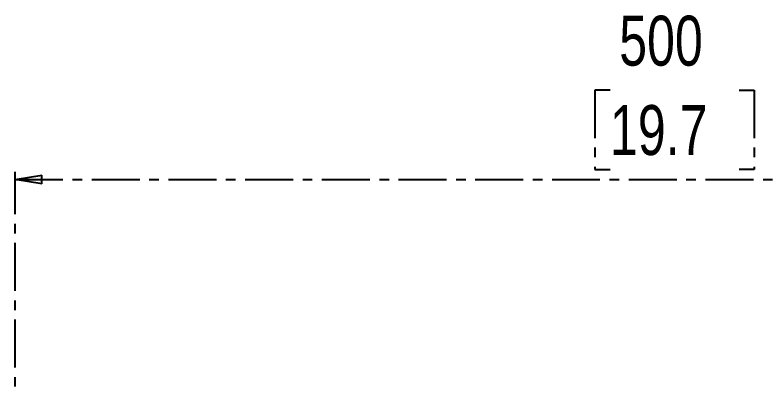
# Model space of a CAD drawing. Header units: millimetres. Extents: x 12 to 854, y 4 to 555.
# Drawn here: x 117.8 to 217.3, y 297.1 to 346.4 of the extents above; entities that cross this region are included whole.
import ezdxf

# ---------------------------------------------------------------- set-up
doc = ezdxf.new("R2010")
doc.units = ezdxf.units.MM
doc.linetypes.add('CENTER', pattern=[10.16, 6.35, -1.27, 1.27, -1.27])
doc.layers.add('DEFAULT_1', color=7, linetype='CENTER')
doc.styles.add('SLDTEXTSTYLE2', font='TXT', dxfattribs={"width": 0.75})
doc.dimstyles.new('SLDDIMSTYLE0', dxfattribs={"dimtxt": 6.614583, "dimasz": 3.556, "dimexe": 0, "dimexo": 0.0625, "dimgap": 1.653646, "dimtad": 1, "dimdec": 0, "dimlfac": 3, "dimrnd": 1e-09, "dimzin": 12, "dimdsep": 46, "dimtxsty": 'SLDTEXTSTYLE2', "dimblk1": 'CLOSED', "dimblk2": 'CLOSED', "dimsah": 1, "dimcen": 0.09, "dimadec": 0, "dimazin": 3, "dimtfac": 1, "dimtdec": 0, "dimtofl": 0, "dimtmove": 0, "dimatfit": 3, "dimldrblk": 'CLOSED', "dimfxl": 1, "dimfrac": 2, "dimtolj": 1, "dimtzin": 12, "dimarcsym": 0})

# ---------------------------------------------------------------- blocks, each defined once
blk = doc.blocks.new('_Closed')
at = {"color": 0, "linetype": 'ByBlock', "lineweight": -2}
for p, q in [((-1, 0.166667), (0, 0)), ((-1, 0.166667), (-1, -0.166667)), ((0, 0), (-1, -0.166667)), ((0, 0), (-1, 0))]:
    blk.add_line(p, q, dxfattribs=at)
blk = doc.blocks.new('_D')
at = {"layer": 'DEFAULT_1'}
for p, q in [((196.6, 336.443), (194.588, 336.443)), ((194.588, 336.443), (194.588, 325.933)), ((213.7, 336.443), (215.712, 336.443)), ((215.712, 336.443), (215.712, 325.933)), ((117.805, 279.346), (117.805, 325.592)), ((194.588, 325.933), (196.6, 325.933)), ((215.712, 325.933), (213.7, 325.933)), ((284.344, 279.346), (284.344, 325.592)), ((117.805, 324.592), (284.344, 324.592))]:
    blk.add_line(p, q, dxfattribs=at)
at = {"layer": 'DEFAULT_1', "xscale": 3.556, "yscale": 3.556, "rotation": 180}
blk.add_blockref('_Closed', (117.805, 324.592, -2.982), dxfattribs=at)
at = {"layer": 'DEFAULT_1', "xscale": 3.556, "yscale": 3.556}
blk.add_blockref('_Closed', (284.344, 324.592, -2.982), dxfattribs=at)
at = {"layer": 'DEFAULT_1', "char_height": 6.6146, "attachment_point": 1, "style": 'SLDTEXTSTYLE2'}
for s, insert in [('500', (197.819, 346.311)), ('19.7', (196.6, 334.46))]:
    blk.add_mtext(s, dxfattribs=dict(at, insert=insert))

msp = doc.modelspace()

# ---------------------------------------------------------------- dimensions: what is measured, and where the dimension line sits
at = {"layer": 'DEFAULT_1'}
dim = msp.add_linear_dim(base=(284.344, 324.592), p1=(117.805, 278.346), p2=(284.344, 278.346), dimstyle='SLDDIMSTYLE0', dxfattribs=at)
dim.commit()
dim.dimension.update_dxf_attribs({"geometry": '_D', "text_midpoint": (205.15, 324.592), "dimtype": 160})

doc.saveas('drawing.dxf')
